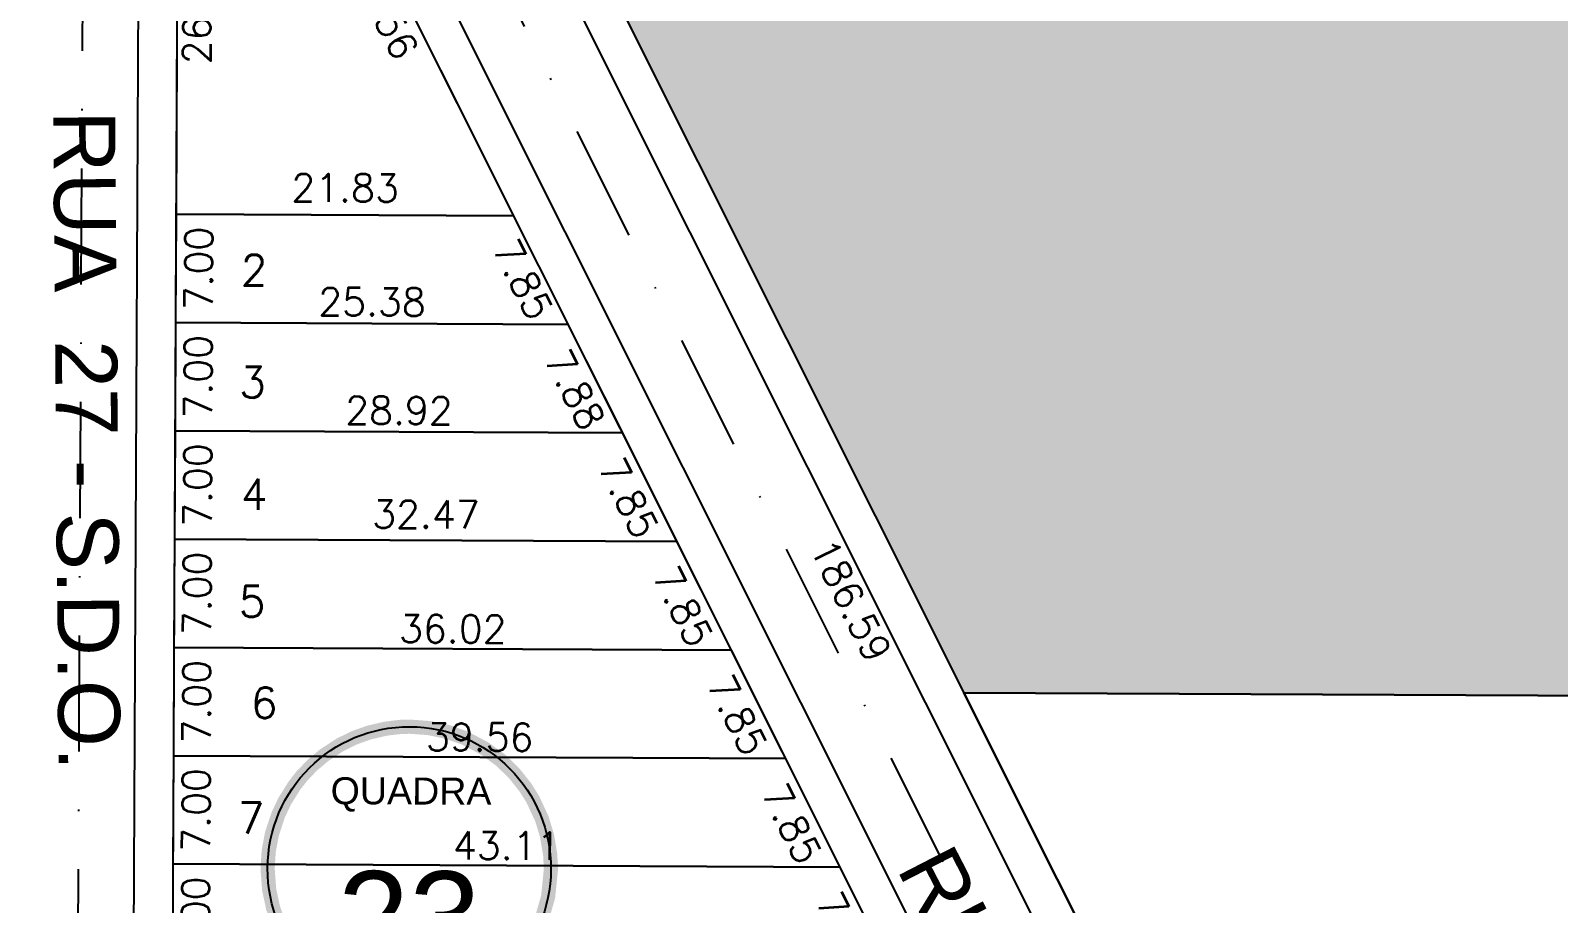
# Model space of a CAD drawing. Header units: millimetres. Extents: x -4430026 to 4783824, y 584 to 9593110.
# Drawn here: x 3229.5 to 3328.2, y 1579 to 1635.4 of the extents above; entities that cross this region are included whole.
import ezdxf
from ezdxf.enums import TextEntityAlignment as Align

# ---------------------------------------------------------------- set-up
doc = ezdxf.new("R2010")
doc.units = ezdxf.units.MM
doc.linetypes.add('DASHDOT', pattern=[1, 0.5, -0.25, 0, -0.25])
doc.linetypes.add('HIDDEN2', pattern=[0.1875, 0.125, -0.0625])
for name, color, linetype in [('boundary filipe', 6, 'Continuous'), ('BOUNDARY LOTES', 2, 'Continuous'), ('BOUNDARY VERDES', 92, 'Continuous'), ('Calçada', 1, 'Continuous'), ('Cota', 8, 'Continuous'), ('COTAS', 8, 'Continuous'), ('curvas', 4, 'Continuous'), ('Lotes', 2, 'Continuous'), ('Nomes de Ruas', 3, 'Continuous'), ('Numero de lotes', 5, 'Continuous'), ('númeraçãoquadras', 4, 'Continuous'), ('Projeção', 8, 'HIDDEN2'), ('Área Verde', 103, 'Continuous')]:
    doc.layers.add(name, color=color, linetype=linetype)
doc.styles.add('arcad1', font='romans.shx')
doc.styles.add('ARIAL', font='arial.ttf', dxfattribs={"height": 0.25})
doc.styles.add('ROMANS', font='romans.shx')
doc.styles.add('STYLE1', font='sanss___.ttf')
doc.dimstyles.new('BOLA100', dxfattribs={"dimscale": 0, "dimtxt": 1.9, "dimasz": 0.18, "dimexe": 0.18, "dimexo": 0.063, "dimgap": 0, "dimtad": 1, "dimzin": 4, "dimdsep": 46, "dimtxsty": 'ROMANS', "dimcen": 0.09, "dimse1": 1, "dimse2": 1, "dimsd1": 1, "dimsd2": 1, "dimclrt": 256, "dimaunit": 1, "dimadec": 4, "dimazin": 0, "dimtfac": 1.2, "dimtix": 1, "dimtmove": 2, "dimatfit": 3, "dimfxl": 1, "dimtvp": 2, "dimtolj": 1, "dimtzin": 4, "dimarcsym": 0})
doc.dimstyles.get("Standard").update_dxf_attribs({"dimtxt": 0.18, "dimasz": 0.18, "dimexe": 0.18, "dimexo": 0.0625, "dimgap": 0.09, "dimtad": 0, "dimtih": 1, "dimtoh": 1, "dimdec": 4, "dimzin": 0, "dimdsep": 46, "dimtxsty": 'Standard', "dimcen": 0.09, "dimadec": 0, "dimazin": 0, "dimtfac": 1, "dimtdec": 4, "dimtofl": 0, "dimtmove": 0, "dimatfit": 3, "dimfxl": 1, "dimtolj": 1, "dimtzin": 0, "dimarcsym": 0})

# ---------------------------------------------------------------- blocks, each defined once
blk = doc.blocks.new('NUM_quadra')
at = {"color": 6, "const_width": 0.02}
blk.add_lwpolyline([(-0.0134, 0.1996), (-0.034, 0.1971), (-0.0579, 0.1914), (-0.0779, 0.1842), (-0.0981, 0.1743), (-0.1208, 0.1594), (-0.1377, 0.145), (-0.1521, 0.1299), (-0.1625, 0.1166), (-0.1764, 0.0942), (-0.1852, 0.0754), (-0.1941, 0.0483), (-0.1985, 0.0243), (-0.2, 0), (-0.1977, -0.0299), (-0.1921, -0.0556), (-0.1839, -0.0786), (-0.1713, -0.1033), (-0.1546, -0.1269), (-0.1389, -0.1439), (-0.1219, -0.1586), (-0.1046, -0.1705), (-0.0831, -0.1819), (-0.0531, -0.1928), (-0.0302, -0.1977), (0, -0.2), (0.0309, -0.1976), (0.0677, -0.1882), (0.1069, -0.169), (0.124, -0.1569), (0.1407, -0.1421), (0.1614, -0.1181), (0.1737, -0.0992), (0.187, -0.071), (0.1962, -0.0386), (0.2, 0), (0.1989, 0.0205), (0.1943, 0.0473), (0.1871, 0.0707), (0.1741, 0.0984), (0.1635, 0.1151), (0.1472, 0.1354), (0.1285, 0.1533), (0.1063, 0.1694), (0.0782, 0.1841), (0.0533, 0.1928), (0.0267, 0.1982), (0, 0.2)], close=True, dxfattribs=at)
blk.add_circle((0, 0), 0.2)
at = {"color": 3, "insert": (-0.1114, 0.1285), "char_height": 0.038, "width": 0.2663, "attachment_point": 1, "style": 'STYLE1'}
blk.add_mtext('\\fArial|b0|i0|c0|p34;QUADRA', dxfattribs=at)
at = {"color": 3, "style": 'STYLE1'}
blk.add_attdef('00', text='', height=0.13, dxfattribs=at).set_placement((0, -0.1335), align=Align.CENTER)
blk = doc.blocks.new('*D14366')
at = {"layer": 'DEFPOINTS', "color": 0, "linetype": 'ByBlock'}
for p in [(3232.857, 1635.428), (3232.857, 1635.428), (3232.279, 1513.318)]:
    blk.add_point(p, dxfattribs=at)
at = {"layer": 'COTAS', "linetype": 'ByBlock', "insert": (3230.768, 1574.041), "char_height": 1.9, "attachment_point": 5, "rotation": 89.72858, "style": 'ROMANS'}
blk.add_mtext('\\A1;122.11', dxfattribs=at)
blk = doc.blocks.new('*D14373')
at = {"layer": 'DEFPOINTS', "color": 0, "linetype": 'ByBlock'}
for p in [(3604.912, 1990.48), (3526.384, 1988.213), (3530.475, 1981.234), (3075.494, 1975.213), (3524.484, 1587.125)]:
    blk.add_point(p, dxfattribs=at)
at = {"layer": 'COTAS', "linetype": 'ByBlock', "insert": (3531.365, 1983.353), "char_height": 1.9, "attachment_point": 5, "rotation": 45.6902, "style": 'ROMANS'}
blk.add_mtext('\\A1;91°55\'24"', dxfattribs=at)
blk = doc.blocks.new('*D14374')
at = {"layer": 'DEFPOINTS', "color": 0, "linetype": 'ByBlock'}
for p in [(3526.384, 1988.213), (3526.384, 1988.213), (3519.485, 1984.064), (3146.21, 1977.133), (3524.484, 1587.125)]:
    blk.add_point(p, dxfattribs=at)
at = {"layer": 'COTAS', "linetype": 'ByBlock', "insert": (3521.551, 1983.261), "char_height": 1.9, "attachment_point": 5, "rotation": 315.69901, "style": 'ROMANS'}
blk.add_mtext('\\A1;88°3\'33"', dxfattribs=at)
blk = doc.blocks.new('*D13759')
at = {"layer": 'DEFPOINTS', "color": 0, "linetype": 'ByBlock'}
for p in [(3282.256, 1590.956), (3468.845, 1590.075), (3282.228, 1585.04)]:
    blk.add_point(p, dxfattribs=at)
at = {"layer": 'COTAS', "linetype": 'ByBlock', "insert": (3375.527, 1585.549), "char_height": 1.9, "attachment_point": 5, "rotation": 359.7296, "style": 'ROMANS'}
blk.add_mtext('\\A1;186.59', dxfattribs=at)
blk = doc.blocks.new('*D11939')
at = {"layer": 'DEFPOINTS', "color": 0}
for p in [(3238.702, 1581.553), (3243.777, 1581.529), (3238.669, 1574.553)]:
    blk.add_point(p, dxfattribs=at)
at = {"layer": 'Cota', "color": 41, "insert": (3240.16, 1578.046), "char_height": 1.8, "attachment_point": 5, "rotation": 89.72858, "style": 'ROMANS'}
blk.add_mtext('\\A1;7.00', dxfattribs=at)
blk = doc.blocks.new('*D11940')
at = {"layer": 'DEFPOINTS', "color": 0}
for p in [(3238.735, 1588.553), (3243.81, 1588.529), (3238.702, 1581.553)]:
    blk.add_point(p, dxfattribs=at)
at = {"layer": 'Cota', "color": 41, "insert": (3240.193, 1585.046), "char_height": 1.8, "attachment_point": 5, "rotation": 89.72858, "style": 'ROMANS'}
blk.add_mtext('\\A1;7.00', dxfattribs=at)
blk = doc.blocks.new('*D11941')
at = {"layer": 'DEFPOINTS', "color": 0}
for p in [(3238.768, 1595.553), (3243.843, 1595.528), (3238.735, 1588.553)]:
    blk.add_point(p, dxfattribs=at)
at = {"layer": 'Cota', "color": 41, "insert": (3240.227, 1592.046), "char_height": 1.8, "attachment_point": 5, "rotation": 89.72858, "style": 'ROMANS'}
blk.add_mtext('\\A1;7.00', dxfattribs=at)
blk = doc.blocks.new('*D11942')
at = {"layer": 'DEFPOINTS', "color": 0}
for p in [(3238.801, 1602.552), (3243.876, 1602.528), (3238.768, 1595.553)]:
    blk.add_point(p, dxfattribs=at)
at = {"layer": 'Cota', "color": 41, "insert": (3240.26, 1599.045), "char_height": 1.8, "attachment_point": 5, "rotation": 89.72858, "style": 'ROMANS'}
blk.add_mtext('\\A1;7.00', dxfattribs=at)
blk = doc.blocks.new('*D11943')
at = {"layer": 'DEFPOINTS', "color": 0}
for p in [(3238.835, 1609.552), (3243.909, 1609.528), (3238.801, 1602.552)]:
    blk.add_point(p, dxfattribs=at)
at = {"layer": 'Cota', "color": 41, "insert": (3240.293, 1606.045), "char_height": 1.8, "attachment_point": 5, "rotation": 89.72858, "style": 'ROMANS'}
blk.add_mtext('\\A1;7.00', dxfattribs=at)
blk = doc.blocks.new('*D11944')
at = {"layer": 'DEFPOINTS', "color": 0}
for p in [(3238.835, 1609.552), (3267.758, 1609.415), (3267.748, 1607.201)]:
    blk.add_point(p, dxfattribs=at)
at = {"layer": 'Cota', "color": 41, "insert": (3253.303, 1610.869), "char_height": 1.8, "attachment_point": 5, "rotation": 359.72858, "style": 'ROMANS'}
blk.add_mtext('\\A1;28.92', dxfattribs=at)
blk = doc.blocks.new('*D11945')
at = {"layer": 'DEFPOINTS', "color": 0}
for p in [(3238.801, 1602.552), (3271.271, 1602.399), (3271.262, 1600.474)]:
    blk.add_point(p, dxfattribs=at)
at = {"layer": 'Cota', "color": 41, "insert": (3255.044, 1604.151), "char_height": 1.8, "attachment_point": 5, "rotation": 359.72858, "style": 'ROMANS'}
blk.add_mtext('\\A1;32.47', dxfattribs=at)
blk = doc.blocks.new('*D11946')
at = {"layer": 'DEFPOINTS', "color": 0}
for p in [(3267.758, 1609.415), (3271.271, 1602.399), (3266.683, 1600.102)]:
    blk.add_point(p, dxfattribs=at)
at = {"layer": 'Cota', "color": 41, "insert": (3268.146, 1605.222), "char_height": 1.8, "attachment_point": 5, "rotation": 296.59386, "style": 'ROMANS'}
blk.add_mtext('\\A1;7.85', dxfattribs=at)
blk = doc.blocks.new('*D11947')
at = {"layer": 'DEFPOINTS', "color": 0}
for p in [(3271.271, 1602.399), (3274.784, 1595.382), (3270.196, 1593.085)]:
    blk.add_point(p, dxfattribs=at)
at = {"layer": 'Cota', "color": 41, "insert": (3271.658, 1598.205), "char_height": 1.8, "attachment_point": 5, "rotation": 296.59386, "style": 'ROMANS'}
blk.add_mtext('\\A1;7.85', dxfattribs=at)
blk = doc.blocks.new('*D11948')
at = {"layer": 'DEFPOINTS', "color": 0}
for p in [(3274.784, 1595.382), (3278.296, 1588.365), (3273.708, 1586.068)]:
    blk.add_point(p, dxfattribs=at)
at = {"layer": 'Cota', "color": 41, "insert": (3275.171, 1591.188), "char_height": 1.8, "attachment_point": 5, "rotation": 296.59386, "style": 'ROMANS'}
blk.add_mtext('\\A1;7.85', dxfattribs=at)
blk = doc.blocks.new('*D11949')
at = {"layer": 'DEFPOINTS', "color": 0}
for p in [(3278.296, 1588.365), (3281.809, 1581.348), (3277.221, 1579.052)]:
    blk.add_point(p, dxfattribs=at)
at = {"layer": 'Cota', "color": 41, "insert": (3278.684, 1584.171), "char_height": 1.8, "attachment_point": 5, "rotation": 296.59386, "style": 'ROMANS'}
blk.add_mtext('\\A1;7.85', dxfattribs=at)
blk = doc.blocks.new('*D11950')
at = {"layer": 'DEFPOINTS', "color": 0}
for p in [(3281.809, 1581.348), (3285.322, 1574.332), (3280.734, 1572.035)]:
    blk.add_point(p, dxfattribs=at)
at = {"layer": 'Cota', "color": 41, "insert": (3282.197, 1577.155), "char_height": 1.8, "attachment_point": 5, "rotation": 296.59386, "style": 'ROMANS'}
blk.add_mtext('\\A1;7.85', dxfattribs=at)
blk = doc.blocks.new('*D11961')
at = {"layer": 'DEFPOINTS', "color": 0}
for p in [(3238.702, 1581.553), (3281.809, 1581.348), (3281.798, 1579.03)]:
    blk.add_point(p, dxfattribs=at)
at = {"layer": 'Cota', "color": 41, "insert": (3260.262, 1582.732), "char_height": 1.8, "attachment_point": 5, "rotation": 359.72858, "style": 'ROMANS'}
blk.add_mtext('\\A1;43.11', dxfattribs=at)
blk = doc.blocks.new('*D11962')
at = {"layer": 'DEFPOINTS', "color": 0}
for p in [(3238.735, 1588.553), (3278.296, 1588.365), (3278.286, 1586.058)]:
    blk.add_point(p, dxfattribs=at)
at = {"layer": 'Cota', "color": 41, "insert": (3258.522, 1589.752), "char_height": 1.8, "attachment_point": 5, "rotation": 359.72858, "style": 'ROMANS'}
blk.add_mtext('\\A1;39.56', dxfattribs=at)
blk = doc.blocks.new('*D11963')
at = {"layer": 'DEFPOINTS', "color": 0}
for p in [(3238.768, 1595.553), (3274.784, 1595.382), (3274.773, 1593.065)]:
    blk.add_point(p, dxfattribs=at)
at = {"layer": 'Cota', "color": 41, "insert": (3256.782, 1596.75), "char_height": 1.8, "attachment_point": 5, "rotation": 359.72858, "style": 'ROMANS'}
blk.add_mtext('\\A1;36.02', dxfattribs=at)
blk = doc.blocks.new('*D8193')
at = {"layer": 'DEFPOINTS', "color": 0}
for p in [(3238.73, 1681.025), (3321.042, 1513.561), (3322.262, 1514.172)]:
    blk.add_point(p, dxfattribs=at)
at = {"layer": 'curvas', "color": 41, "insert": (3282.496, 1598.599), "char_height": 1.8, "attachment_point": 5, "rotation": 296.59386, "style": 'ROMANS'}
blk.add_mtext('\\A1;186.59', dxfattribs=at)
blk = doc.blocks.new('*D8072')
at = {"layer": 'DEFPOINTS', "color": 0}
for p in [(3238.868, 1616.552), (3264.245, 1616.432), (3264.235, 1614.226)]:
    blk.add_point(p, dxfattribs=at)
at = {"layer": 'curvas', "color": 41, "insert": (3251.563, 1617.887), "char_height": 1.8, "attachment_point": 5, "rotation": 359.72858, "style": 'ROMANS'}
blk.add_mtext('\\A1;25.38', dxfattribs=at)
blk = doc.blocks.new('*D8073')
at = {"layer": 'DEFPOINTS', "color": 0}
for p in [(3238.901, 1623.552), (3260.733, 1623.449), (3260.724, 1621.604)]:
    blk.add_point(p, dxfattribs=at)
at = {"layer": 'curvas', "color": 41, "insert": (3249.825, 1625.256), "char_height": 1.8, "attachment_point": 5, "rotation": 359.72858, "style": 'ROMANS'}
blk.add_mtext('\\A1;21.83', dxfattribs=at)
blk = doc.blocks.new('*D8074')
at = {"layer": 'DEFPOINTS', "color": 0}
for p in [(3238.868, 1616.552), (3243.943, 1616.528), (3238.835, 1609.552)]:
    blk.add_point(p, dxfattribs=at)
at = {"layer": 'Cota', "color": 41, "insert": (3240.326, 1613.045), "char_height": 1.8, "attachment_point": 5, "rotation": 89.72858, "style": 'ROMANS'}
blk.add_mtext('\\A1;7.00', dxfattribs=at)
blk = doc.blocks.new('*D8075')
at = {"layer": 'DEFPOINTS', "color": 0}
for p in [(3238.901, 1623.552), (3243.976, 1623.528), (3238.868, 1616.552)]:
    blk.add_point(p, dxfattribs=at)
at = {"layer": 'Cota', "color": 41, "insert": (3240.359, 1620.045), "char_height": 1.8, "attachment_point": 5, "rotation": 89.72858, "style": 'ROMANS'}
blk.add_mtext('\\A1;7.00', dxfattribs=at)
blk = doc.blocks.new('*D8076')
at = {"layer": 'DEFPOINTS', "color": 0}
for p in [(3264.245, 1616.432), (3259.674, 1614.097), (3267.83, 1609.415)]:
    blk.add_point(p, dxfattribs=at)
at = {"layer": 'curvas', "color": 41, "insert": (3264.672, 1612.226), "char_height": 1.8, "attachment_point": 5, "rotation": 297.05714, "style": 'ROMANS'}
blk.add_mtext('\\A1;7.88', dxfattribs=at)
blk = doc.blocks.new('*D8077')
at = {"layer": 'DEFPOINTS', "color": 0}
for p in [(3260.733, 1623.449), (3256.337, 1621.248), (3264.245, 1616.432)]:
    blk.add_point(p, dxfattribs=at)
at = {"layer": 'curvas', "color": 41, "insert": (3261.312, 1619.351), "char_height": 1.8, "attachment_point": 5, "rotation": 296.59386, "style": 'ROMANS'}
blk.add_mtext('\\A1;7.85', dxfattribs=at)
blk = doc.blocks.new('*D8078')
at = {"layer": 'DEFPOINTS', "color": 0}
for p in [(3239.026, 1649.902), (3243.915, 1649.879), (3238.901, 1623.552)]:
    blk.add_point(p, dxfattribs=at)
at = {"layer": 'curvas', "color": 41, "insert": (3240.253, 1636.721), "char_height": 1.8, "attachment_point": 5, "rotation": 89.72858, "style": 'ROMANS'}
blk.add_mtext('\\A1;26.35', dxfattribs=at)
blk = doc.blocks.new('*D8079')
at = {"layer": 'DEFPOINTS', "color": 0}
for p in [(3246.603, 1651.673), (3241.997, 1649.368), (3260.733, 1623.449)]:
    blk.add_point(p, dxfattribs=at)
at = {"layer": 'curvas', "color": 41, "insert": (3252.281, 1636.867), "char_height": 1.8, "attachment_point": 5, "rotation": 296.59386, "style": 'ROMANS'}
blk.add_mtext('\\A1;31.56', dxfattribs=at)

msp = doc.modelspace()

# ---------------------------------------------------------------- hatches: boundary and pattern name
at = {"layer": 'BOUNDARY VERDES'}
h = msp.add_hatch(dxfattribs=at)
h.set_pattern_fill('GRASS', color=256, scale=3, angle=-0.27142, style=0)
h.set_pattern_definition([(89.7286, (3078.913, 1593.6197), (-2.1112475, 2.1313455), [0.5625, -3.68014]), (44.7286, (3078.913, 1593.6197), (-2.111248, 2.131346), [0.5625, -2.4375]), (134.7286, (3078.913, 1593.6197), (-2.131346, -2.111248), [0.5625, -2.4375])])
edge = h.paths.add_edge_path()
edge.add_line((3248.03, 1759.928), (3165.143, 1785.42))
edge.add_line((3165.143, 1785.42), (3159.727, 1817.911))
edge.add_line((3159.727, 1817.911), (3154.269, 1827.011))
edge.add_line((3154.269, 1827.011), (3130.852, 1862.88))
edge.add_line((3130.852, 1862.88), (3120.092, 1931.537))
edge.add_line((3120.092, 1931.537), (3103.391, 1958.759))
edge.add_line((3103.391, 1958.759), (3100.916, 1975.948))
edge.add_line((3100.916, 1975.948), (3080.721, 1975.364))
edge.add_line((3080.721, 1975.364), (3083.218, 1966.143))
edge.add_line((3083.218, 1966.143), (3084.648, 1962.276))
edge.add_line((3084.648, 1962.276), (3088.089, 1953.95))
edge.add_line((3088.089, 1953.95), (3094.136, 1939.652))
edge.add_line((3094.136, 1939.652), (3101.624, 1921.155))
edge.add_line((3101.624, 1921.155), (3108.945, 1901.056))
edge.add_line((3108.945, 1901.056), (3114.853, 1881.755))
edge.add_arc((3099.998, 1876.673), 15.7, -0.27142, 18.88315, ccw=False)
edge.add_line((3115.698, 1876.599), (3115.511, 1837.043))
edge.add_line((3115.511, 1837.043), (3226.032, 1710.203))
edge.add_line((3226.032, 1710.203), (3243.994, 1684.136))
edge.add_line((3243.994, 1684.136), (3289.81, 1592.621))
edge.add_line((3289.81, 1592.621), (3465.935, 1591.789))
edge.add_line((3465.935, 1591.789), (3402.048, 1629.417))
edge.add_line((3402.048, 1629.417), (3386.235, 1653.698))
edge.add_line((3386.235, 1653.698), (3301.389, 1732.111))
edge.add_line((3301.389, 1732.111), (3267.502, 1743.277))
edge.add_line((3267.502, 1743.277), (3248.03, 1759.928))

# ---------------------------------------------------------------- linework, layer by layer
at = {"layer": 'boundary filipe', "elevation": 2.439}
msp.add_lwpolyline([(3497.936, 1535.433), (3475.924, 1585.907), (3465.935, 1591.789), (3289.81, 1592.621), (3326.016, 1520.298), (3496.091, 1521.645)], close=True, dxfattribs=at)
at = {"layer": 'BOUNDARY LOTES', "elevation": 2.439}
msp.add_lwpolyline([(3246.603, 1651.673, 0.78929), (3239.026, 1649.902), (3238.901, 1623.552), (3260.733, 1623.449)], format="xyb", close=True, dxfattribs=at)
for points in [[(3260.733, 1623.449), (3238.901, 1623.552), (3238.868, 1616.552), (3264.245, 1616.432)], [(3264.245, 1616.432), (3238.868, 1616.552), (3238.835, 1609.552), (3267.758, 1609.415)], [(3267.758, 1609.415), (3238.835, 1609.552), (3238.801, 1602.552), (3271.271, 1602.399)], [(3271.271, 1602.399), (3238.801, 1602.552), (3238.768, 1595.553), (3274.784, 1595.382)], [(3274.784, 1595.382), (3238.768, 1595.553), (3238.735, 1588.553), (3278.296, 1588.365)], [(3278.296, 1588.365), (3238.735, 1588.553), (3238.702, 1581.553), (3281.809, 1581.348)], [(3281.809, 1581.348), (3238.702, 1581.553), (3238.669, 1574.553), (3285.322, 1574.332)]]:
    msp.add_lwpolyline(points, close=True, dxfattribs=at)
at = {"layer": 'Calçada'}
for p, q in [((3322.798, 1521.142, 2.439), (3241.759, 1683.017, 2.439)), ((3312.158, 1526.311, 2.439), (3247.901, 1654.665, 2.439)), ((3235.925, 1523.038, 2.439), (3236.536, 1652.007, 2.439))]:
    msp.add_line(p, q, dxfattribs=at)
at = {"layer": 'curvas', "elevation": 2.439}
msp.add_lwpolyline([(3309.564, 1525.908), (3246.603, 1651.673, 0.78929), (3239.026, 1649.902), (3238.408, 1519.476), (3306.025, 1520.118, 0.554594)], format="xyb", close=True, dxfattribs=at)
at = {"layer": 'curvas', "color": 6, "elevation": 2.439}
msp.add_lwpolyline([(3465.935, 1591.789), (3475.924, 1585.907), (3497.936, 1535.433), (3496.091, 1521.645), (3326.016, 1520.298), (3289.81, 1592.621), (3465.935, 1591.789)], dxfattribs=at)
at = {"layer": 'Lotes'}
for p, q in [((3260.733, 1623.449, 2.439), (3238.901, 1623.552, 2.439)), ((3264.245, 1616.432, 2.439), (3238.868, 1616.552, 2.439)), ((3267.758, 1609.415, 2.439), (3238.835, 1609.552, 2.439)), ((3267.015, 1609.419, 2.439), (3238.835, 1609.552, 2.439)), ((3271.271, 1602.399, 2.439), (3238.801, 1602.552, 2.439)), ((3274.784, 1595.382, 2.439), (3238.768, 1595.553, 2.439)), ((3278.296, 1588.365, 2.439), (3238.735, 1588.553, 2.439)), ((3281.809, 1581.348, 2.439), (3238.702, 1581.553, 2.439))]:
    msp.add_line(p, q, dxfattribs=at)
at = {"layer": 'Projeção', "linetype": 'DASHDOT', "ltscale": 15}
for p, q in [((3232.279, 1513.318, 2.439), (3233.112, 1689.178, 2.439)), ((3322.262, 1514.172, 2.439), (3238.73, 1681.025, 2.439))]:
    msp.add_line(p, q, dxfattribs=at)
at = {"layer": 'Área Verde', "elevation": 2.439}
msp.add_lwpolyline([(3226.032, 1710.203), (3243.994, 1684.136), (3289.81, 1592.621), (3465.935, 1591.789)], dxfattribs=at)

# ---------------------------------------------------------------- block references
at = {"layer": 'númeraçãoquadras', "linetype": 'ByBlock', "extrusion": (0.084423, -0.000343131, 0.99643)}
ref = msp.add_blockref('NUM_quadra', (1594.454, -3235.716, 276.597), dxfattribs=dict(at, xscale=45.93175888062505, yscale=45.93175888063583, zscale=45.9317585301846, rotation=270.0385460290153))
ref.add_attrib('00', '23', dxfattribs={"layer": '0', "color": 3, "extrusion": (0.084423, -0.000343131, 0.99643), "height": 5.9711, "rotation": 270.03855, "style": 'STYLE1'}).set_placement((1588.323, -3235.72, 276.597), align=Align.CENTER)

# ---------------------------------------------------------------- texts
at = {"layer": 'Nomes de Ruas', "extrusion": (0.018825, 0.084574, 0.996239), "style": 'ARIAL'}
msp.add_text('RUA  27 - S.D.O.', height=4, rotation=102.96746, dxfattribs=at).set_placement((-2799.581, -2284.462, 201.129))
at = {"layer": 'Nomes de Ruas', "extrusion": (-0.021447, 0.083947, 0.996239), "style": 'ARIAL'}
msp.add_text('RUA  25 - S.D.O.', height=4, rotation=102.96746, dxfattribs=at).set_placement((-3574.594, -715.886, 64.709))
at = {"layer": 'Numero de lotes', "style": 'arcad1'}
for s, p in [('2', (3243.943, 1619.939, 2.439)), ('3', (3243.841, 1612.696, 2.439)), ('4', (3243.955, 1605.44, 2.439)), ('5', (3243.818, 1598.527, 2.439)), ('6', (3244.59, 1591.971, 2.664)), ('7', (3243.752, 1584.527, 2.439))]:
    msp.add_text(s, height=2, rotation=359.72858, dxfattribs=at).set_placement(p, align=Align.MIDDLE_CENTER)

# ---------------------------------------------------------------- dimensions: what is measured, and where the dimension line sits
at = {"layer": 'Cota'}
for base, p1, p2, angle, picture, middle in [((3243.976, 1623.528, 2.439), (3238.868, 1616.552, 2.439), (3238.901, 1623.552, 2.439), 269.72858, '*D8075', (3240.359, 1620.045, 2.439)), ((3243.943, 1616.528, 2.439), (3238.835, 1609.552, 2.439), (3238.868, 1616.552, 2.439), 269.72858, '*D8074', (3240.326, 1613.045, 2.439)), ((3243.909, 1609.528, 2.439), (3238.801, 1602.552, 2.439), (3238.835, 1609.552, 2.439), 269.72858, '*D11943', (3240.293, 1606.045, 2.439)), ((3243.876, 1602.528, 2.439), (3238.768, 1595.553, 2.439), (3238.801, 1602.552, 2.439), 269.72858, '*D11942', (3240.26, 1599.045, 2.439)), ((3270.196, 1593.085, 2.439), (3271.271, 1602.399, 2.439), (3274.784, 1595.382, 2.439), 116.59386, '*D11947', (3271.658, 1598.205, 2.439)), ((3243.843, 1595.528, 2.439), (3238.735, 1588.553, 2.439), (3238.768, 1595.553, 2.439), 269.72858, '*D11941', (3240.227, 1592.046, 2.439)), ((3273.708, 1586.068, 2.439), (3274.784, 1595.382, 2.439), (3278.296, 1588.365, 2.439), 116.59386, '*D11948', (3275.171, 1591.188, 2.439)), ((3243.81, 1588.529, 2.439), (3238.702, 1581.553, 2.439), (3238.735, 1588.553, 2.439), 269.72858, '*D11940', (3240.193, 1585.046, 2.439)), ((3277.221, 1579.052, 2.439), (3278.296, 1588.365, 2.439), (3281.809, 1581.348, 2.439), 116.59386, '*D11949', (3278.684, 1584.171, 2.439)), ((3243.777, 1581.529, 2.439), (3238.669, 1574.553, 2.439), (3238.702, 1581.553, 2.439), 269.72858, '*D11939', (3240.16, 1578.046, 2.439)), ((3280.734, 1572.035, 2.439), (3281.809, 1581.348, 2.439), (3285.322, 1574.332, 2.439), 116.59386, '*D11950', (3282.197, 1577.155, 2.439))]:
    dim = msp.add_linear_dim(base=base, p1=p1, p2=p2, angle=angle, dimstyle='Standard', override={"dimtxt": 1.8, "dimexo": 0.063, "dimgap": 0, "dimtih": 0, "dimtoh": 0, "dimdec": 2, "dimzin": 4, "dimtxsty": 'ROMANS', "dimse1": 1, "dimse2": 1, "dimsd1": 1, "dimsd2": 1, "dimclrt": 41, "dimtfac": 1.2, "dimtdec": 2, "dimtix": 1, "dimtofl": 1, "dimtmove": 2, "dimfxl": 0.18, "dimfxlon": 1, "dimtvp": 2, "dimtzin": 4}, dxfattribs=at)
    dim.commit()
    dim.dimension.update_dxf_attribs({"geometry": picture, "text_midpoint": middle})
for p1, p2, distance, picture, middle in [((3238.835, 1609.552, 2.439), (3267.758, 1609.415, 2.439), -2.215, '*D11944', (3253.303, 1610.869, 2.439)), ((3267.758, 1609.415, 2.439), (3271.271, 1602.399, 2.439), -5.131, '*D11946', (3268.146, 1605.222, 2.439)), ((3238.801, 1602.552, 2.439), (3271.271, 1602.399, 2.439), -1.925, '*D11945', (3255.044, 1604.151, 2.439)), ((3238.768, 1595.553, 2.439), (3274.784, 1595.382, 2.439), -2.317, '*D11963', (3256.782, 1596.75, 2.439)), ((3238.735, 1588.553, 2.439), (3278.296, 1588.365, 2.439), -2.307, '*D11962', (3258.522, 1589.752, 2.439)), ((3238.702, 1581.553, 2.439), (3281.809, 1581.348, 2.439), -2.319, '*D11961', (3260.262, 1582.732, 2.439))]:
    dim = msp.add_aligned_dim(p1=p1, p2=p2, distance=distance, dimstyle='Standard', override={"dimtxt": 1.8, "dimexo": 0.063, "dimgap": 0, "dimtih": 0, "dimtoh": 0, "dimdec": 2, "dimzin": 4, "dimtxsty": 'ROMANS', "dimse1": 1, "dimse2": 1, "dimsd1": 1, "dimsd2": 1, "dimclrt": 41, "dimtfac": 1.2, "dimtdec": 2, "dimtix": 1, "dimtofl": 1, "dimtmove": 2, "dimfxl": 0.18, "dimfxlon": 1, "dimtvp": 2, "dimtzin": 4}, dxfattribs=at)
    dim.commit()
    dim.dimension.update_dxf_attribs({"geometry": picture, "text_midpoint": middle})
at = {"layer": 'COTAS', "linetype": 'ByBlock'}
for base, line1, line2, picture, middle in [((3530.475, 1981.234), ((3524.484, 1587.125, 2.439), (3526.384, 1988.213, 2.439)), ((3604.912, 1990.48, 2.439), (3075.494, 1975.213, 2.439)), '*D14373', (3531.365, 1983.353, 2.439)), ((3519.485, 1984.0642), ((3526.3841, 1988.2133, 2.4392), (3146.2101, 1977.1329, 2.4392)), ((3524.4841, 1587.1252, 2.4392), (3526.3841, 1988.2133, 2.4392)), '*D14374', (3521.5512, 1983.261, 2.4392))]:
    dim = msp.add_angular_dim_2l(base=base, line1=line1, line2=line2, dimstyle='BOLA100', override={"dimscale": 1, "dimdec": 0, "dimazin": 1}, dxfattribs=at)
    dim.commit()
    dim.dimension.update_dxf_attribs({"geometry": picture, "text_midpoint": middle})
dim = msp.add_linear_dim(base=(3232.857, 1635.428, 2.439), p1=(3232.279, 1513.318, 2.439), p2=(3232.857, 1635.428, 2.439), angle=89.72858, dimstyle='BOLA100', override={"dimscale": 1}, dxfattribs=at)
dim.commit()
dim.dimension.update_dxf_attribs({"geometry": '*D14366', "text_midpoint": (3230.768, 1574.041, 2.439), "dimtype": 161})
dim = msp.add_aligned_dim(p1=(3468.845, 1590.075, 2.439), p2=(3282.256, 1590.956, 2.439), distance=5.916, dimstyle='BOLA100', override={"dimscale": 1}, dxfattribs=at)
dim.commit()
dim.dimension.update_dxf_attribs({"geometry": '*D13759', "text_midpoint": (3375.527, 1585.549, 2.439)})
at = {"layer": 'curvas'}
for p1, p2, distance, picture, middle in [((3238.73, 1681.025, 2.439), (3322.262, 1514.172, 2.439), -1.364, '*D8193', (3282.496, 1598.599, 2.439)), ((3260.733, 1623.449, 2.439), (3246.603, 1651.673, 2.439), 5.151, '*D8079', (3252.281, 1636.867, 2.439)), ((3238.901, 1623.552, 2.439), (3260.733, 1623.449, 2.439), -1.845, '*D8073', (3249.825, 1625.256, 2.439)), ((3264.245, 1616.432, 2.439), (3260.733, 1623.449, 2.439), 4.916, '*D8077', (3261.312, 1619.351, 2.439)), ((3238.868, 1616.552, 2.439), (3264.245, 1616.432, 2.439), -2.206, '*D8072', (3251.563, 1617.887, 2.439)), ((3267.83, 1609.415, 2.439), (3264.245, 1616.432, 2.439), 5.133, '*D8076', (3264.672, 1612.226, 2.439))]:
    dim = msp.add_aligned_dim(p1=p1, p2=p2, distance=distance, dimstyle='Standard', override={"dimtxt": 1.8, "dimexo": 0.063, "dimgap": 0, "dimtih": 0, "dimtoh": 0, "dimdec": 2, "dimzin": 4, "dimtxsty": 'ROMANS', "dimse1": 1, "dimse2": 1, "dimsd1": 1, "dimsd2": 1, "dimclrt": 41, "dimtfac": 1.2, "dimtdec": 2, "dimtix": 1, "dimtofl": 1, "dimtmove": 2, "dimfxl": 0.18, "dimfxlon": 1, "dimtvp": 2, "dimtzin": 4}, dxfattribs=at)
    dim.commit()
    dim.dimension.update_dxf_attribs({"geometry": picture, "text_midpoint": middle})
dim = msp.add_linear_dim(base=(3243.915, 1649.879, 2.439), p1=(3238.901, 1623.552, 2.439), p2=(3239.026, 1649.902, 2.439), angle=89.72858, dimstyle='Standard', override={"dimtxt": 1.8, "dimexo": 0.063, "dimgap": 0, "dimtih": 0, "dimtoh": 0, "dimdec": 2, "dimzin": 4, "dimtxsty": 'ROMANS', "dimse1": 1, "dimse2": 1, "dimsd1": 1, "dimsd2": 1, "dimclrt": 41, "dimtfac": 1.2, "dimtdec": 2, "dimtix": 1, "dimtofl": 1, "dimtmove": 2, "dimfxl": 0.18, "dimfxlon": 1, "dimtvp": 2, "dimtzin": 4}, dxfattribs=at)
dim.commit()
dim.dimension.update_dxf_attribs({"geometry": '*D8078', "text_midpoint": (3240.253, 1636.721, 2.439)})

doc.saveas('drawing.dxf')
